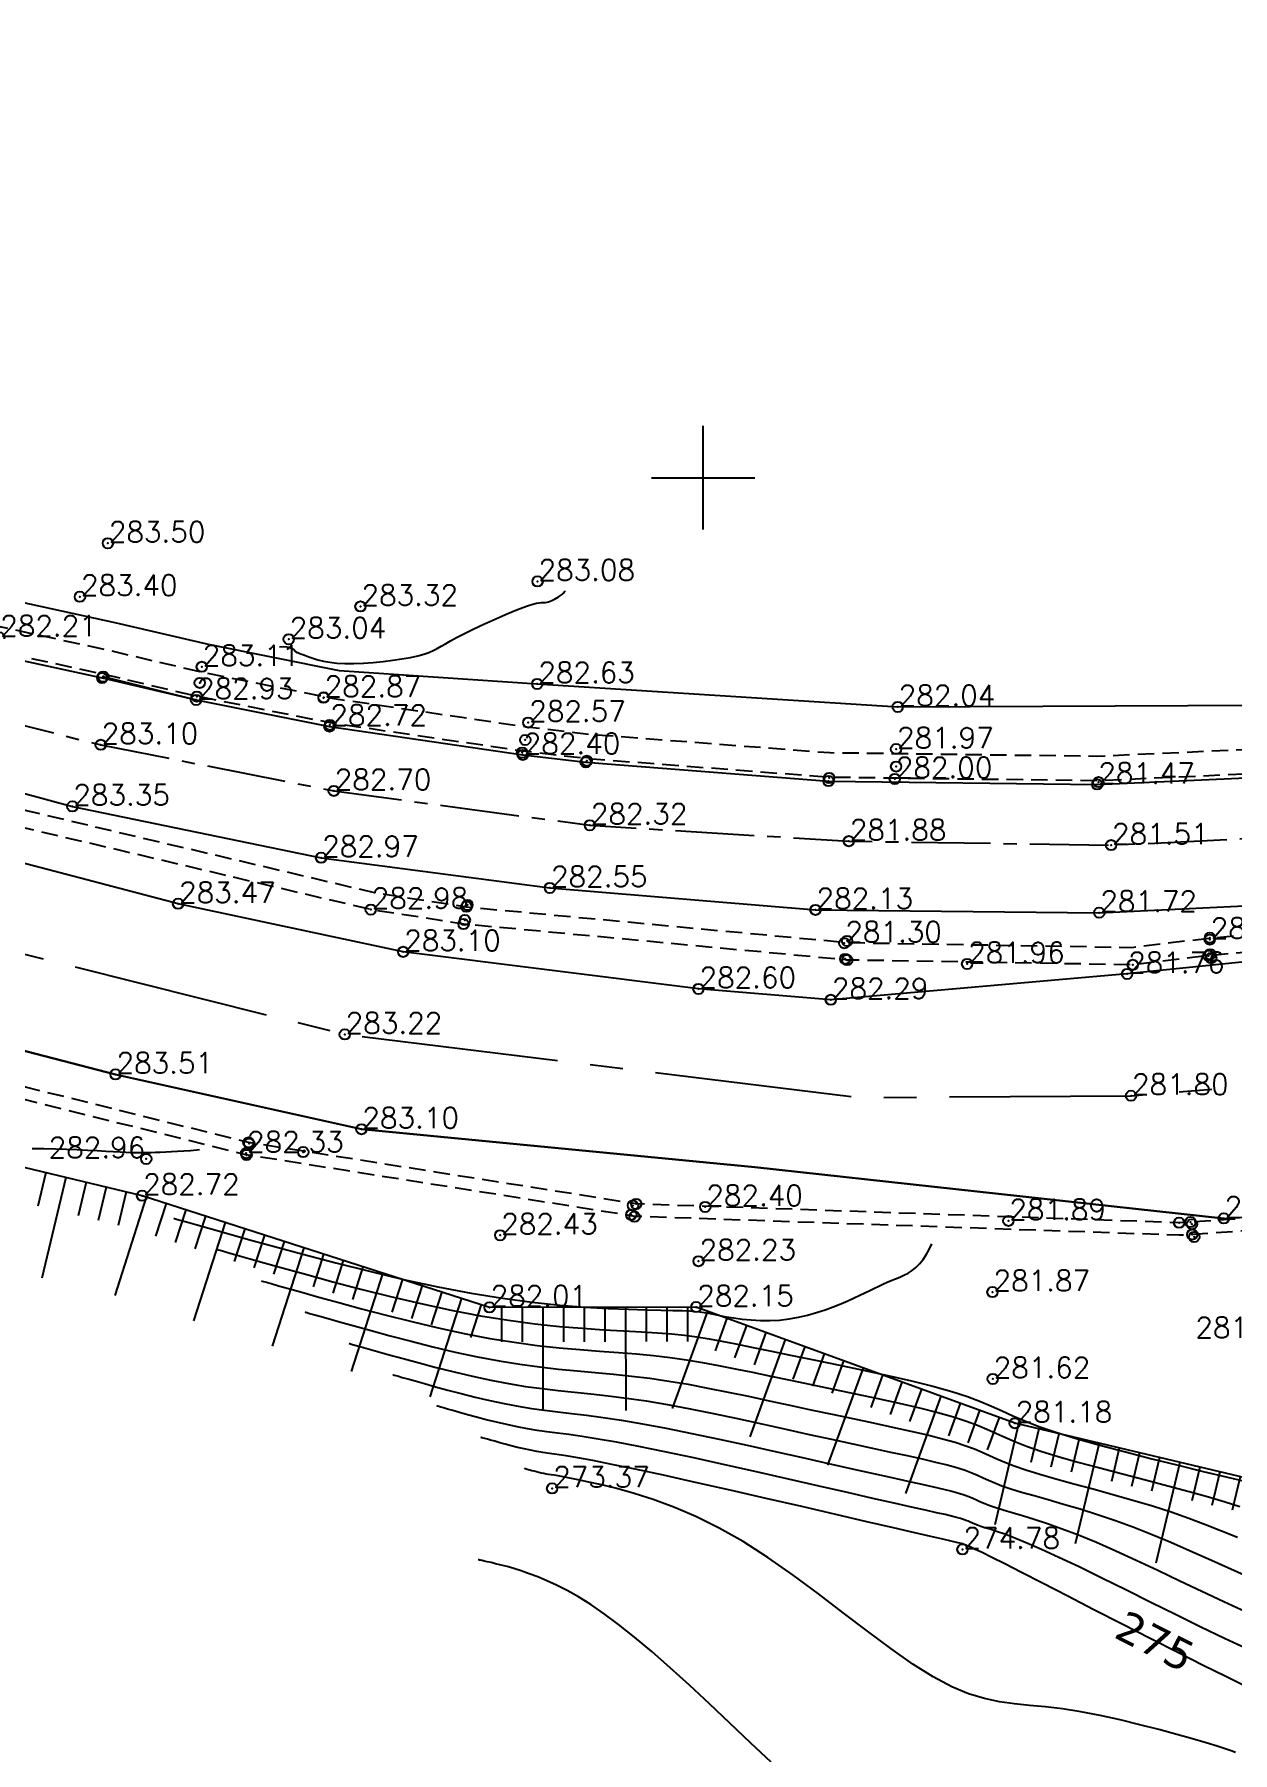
# Model space of a CAD drawing. Header units: millimetres. Extents: x 524954 to 526204, y 9523489 to 9524010.
# Drawn here: x 525067.7 to 525125.6, y 9523738.4 to 9523821.4 of the extents above; entities that cross this region are included whole.
import ezdxf
from ezdxf.enums import TextEntityAlignment as Align

# ---------------------------------------------------------------- set-up
doc = ezdxf.new("R2010")
doc.units = ezdxf.units.MM
doc.header["$PDMODE"] = 32
doc.header["$PDSIZE"] = 0.5
doc.linetypes.add('AXES2', pattern=[28.575, 19.05, -3.175, 3.175, -3.175])
doc.linetypes.add('CACHE2', pattern=[4.7625, 3.175, -1.5875])
for name, color, linetype in [('Axe_Route_Existante', 1, 'AXES2'), ('Bord_Route_Existante', 6, 'Continuous'), ('Caniveau', 5, 'CACHE2'), ('Carroyage(2)', 7, 'Continuous'), ('CN_01_00', 3, 'Continuous'), ('CN_02_00', 4, 'Continuous'), ('CN_05_00', 6, 'Continuous'), ('CN_10_00', 1, 'Continuous'), ('Cotation Courbes de niveau', 7, 'Continuous'), ('Haut_Talus', 30, 'Continuous'), ('Talus', 2, 'Continuous'), ('TopoAlt', 3, 'Continuous'), ('TOPOJIS', 7, 'Continuous')]:
    doc.layers.add(name, color=color, linetype=linetype)
doc.layers.add('Bord_Route_Existante_POLY3D', color=6, linetype='Continuous', plot=False)
doc.layers.add('Trottoir', color=7, linetype='Continuous', true_color=0xff6666)
doc.styles.add('Simplex 1.0', font='Simplex.shx', dxfattribs={"width": 0.99, "height": 1})
doc.styles.add('Verdana 1.0', font='verdana.ttf', dxfattribs={"width": 0.99, "height": 1})

# ---------------------------------------------------------------- blocks, each defined once
blk = doc.blocks.new('TCPOINT M')
at = {"color": 0}
blk.add_point((0, 0), dxfattribs=at)
at = {"layer": 'TopoAlt', "style": 'Simplex 1.0', "width": 0.99}
blk.add_attdef('ALT', (0.15, 0.15), '', height=1, dxfattribs=at)

msp = doc.modelspace()

# ---------------------------------------------------------------- linework, layer by layer
at = {"layer": 'Axe_Route_Existante', "ltscale": 0.5, "flags": 128}
msp.add_lwpolyline([(524973.101, 9523802.49), (525007.26, 9523792.779), (525027.54, 9523787.364), (525056.127, 9523779.755), (525082.674, 9523773.102), (525107.546, 9523770.048), (525120.684, 9523770.139), (525151.777, 9523772.648), (525176.899, 9523773.894), (525199.324, 9523771.095), (525218.337, 9523765.264), (525227.192, 9523761.534), (525233.843, 9523758.094), (525246.468, 9523751.167), (525256.506, 9523745.531), (525267.014, 9523739.694), (525277.691, 9523733.704), (525288.849, 9523727.299), (525294.632, 9523724.022), (525301.927, 9523719.966), (525310.691, 9523715.333), (525328.32, 9523705.784), (525328.32, 9523705.784), (525337.316, 9523700.691), (525351.138, 9523692.703), (525363.696, 9523685.45), (525368.801, 9523682.627), (525375.475, 9523679.109), (525390.225, 9523670.468), (525400.9, 9523665.019), (525419.619, 9523658.456), (525435.368, 9523656.046), (525454.334, 9523656.625), (525476.288, 9523660.734), (525488.784, 9523664.768), (525501.859, 9523668.012), (525521.809, 9523675.315), (525541.116, 9523687.802), (525552.62, 9523697.708), (525562.351, 9523710.18), (525568.681, 9523722.572), (525575.059, 9523738.704), (525576.995, 9523751.051), (525577.798, 9523776.069), (525576.166, 9523799.52), (525574.181, 9523815.429), (525572.049, 9523834.204), (525569.92, 9523851.041), (525567.326, 9523868.19), (525565.579, 9523885.379), (525563.689, 9523903.219), (525561.356, 9523920.701), (525558.839, 9523938.161)], dxfattribs=at)
at = {"layer": 'Axe_Route_Existante', "ltscale": 0.2, "flags": 128}
msp.add_lwpolyline([(524977.305, 9523814.695), (525006.059, 9523804.831), (525028.37, 9523798.479), (525038.912, 9523795.522), (525048.316, 9523792.994), (525057.878, 9523790.358), (525070.878, 9523787.094), (525082.145, 9523784.869), (525094.524, 9523783.207), (525107.043, 9523782.438), (525119.719, 9523782.246), (525132.005, 9523782.846), (525146.311, 9523784.281), (525160.389, 9523785.573)], dxfattribs=at)
at = {"layer": 'Bord_Route_Existante', "flags": 128}
for points in [[(524978.471, 9523817.452), (525006.714, 9523807.672), (525049.682, 9523795.913), (525049.682, 9523795.913), (525059.038, 9523793.284), (525065.745, 9523791.464), (525070.953, 9523790.327), (525075.487, 9523789.263), (525081.936, 9523787.979), (525091.28, 9523786.607), (525094.329, 9523786.248), (525106.067, 9523785.345), (525119.054, 9523785.177), (525127.352, 9523785.549)], [(524976.461, 9523811.679), (525005.191, 9523801.758), (525025.279, 9523796.13), (525037.584, 9523792.694), (525047.344, 9523790.104), (525056.807, 9523787.568), (525069.508, 9523784.121), (525081.536, 9523781.639), (525092.597, 9523780.179), (525105.432, 9523779.119), (525119.151, 9523778.983), (525131.181, 9523779.552)], [(525221.578, 9523770.941), (525214.394, 9523773.56), (525201.773, 9523777.091), (525187.993, 9523779.477), (525178.148, 9523780.174), (525172.157, 9523780.555), (525166.33, 9523780.26), (525154.489, 9523779.368), (525145.368, 9523778.551), (525120.497, 9523776.02), (525106.173, 9523774.773), (525099.776, 9523775.298), (525085.501, 9523777.091), (525074.621, 9523779.414), (525059.705, 9523783.331), (525044.394, 9523787.379), (525028.625, 9523791.594), (525012.747, 9523795.824), (524999.188, 9523799.53), (524974.162, 9523806.373)], [(525125.167, 9523764.211), (525102.493, 9523766.683), (525102.493, 9523766.683), (525083.482, 9523768.521), (525071.595, 9523771.17), (525056.669, 9523775.03), (525042.24, 9523779.013), (525025.367, 9523783.534), (525010.659, 9523787.6), (524993.307, 9523792.15), (524972.341, 9523799.079)], [(525125.167, 9523764.211), (525144.506, 9523765.617), (525155.934, 9523766.66), (525166.063, 9523767.401), (525176.444, 9523767.315)]]:
    msp.add_lwpolyline(points, dxfattribs=at)
at = {"layer": 'Bord_Route_Existante_POLY3D'}
for points in [[(524978.471, 9523817.452, 286.86), (525006.708, 9523807.726, 285.65), (525006.714, 9523807.672, 285.48), (525049.682, 9523795.913, 283.76), (525050.025, 9523795.866, 283.81), (525059.038, 9523793.284, 283.52), (525065.745, 9523791.464, 283.3), (525070.953, 9523790.327, 283.1), (525071.004, 9523790.39, 283.25), (525075.487, 9523789.263, 282.93), (525081.936, 9523787.979, 282.72), (525091.28, 9523786.607, 282.4), (525094.329, 9523786.248, 282.3), (525106.067, 9523785.345, 281.92), (525119.054, 9523785.177, 281.47), (525127.352, 9523785.549, 281.18)], [(524976.461, 9523811.679, 287.12), (525005.191, 9523801.758, 285.67), (525025.279, 9523796.13, 284.91), (525037.584, 9523792.694, 284.4), (525047.344, 9523790.104, 284.05), (525056.807, 9523787.568, 283.75), (525069.508, 9523784.121, 283.35), (525081.536, 9523781.639, 282.97), (525092.597, 9523780.179, 282.55), (525105.432, 9523779.119, 282.13), (525119.151, 9523778.983, 281.72), (525131.181, 9523779.552, 281.32)], [(525145.368, 9523778.551, 280.86), (525120.497, 9523776.02, 281.76), (525106.173, 9523774.773, 282.29), (525099.776, 9523775.298, 282.6), (525085.501, 9523777.091, 283.1), (525074.621, 9523779.414, 283.47), (525059.705, 9523783.331, 284), (525044.394, 9523787.379, 284.49), (525028.625, 9523791.594, 285.05), (525012.747, 9523795.824, 285.57), (524999.188, 9523799.53, 285.91), (524974.162, 9523806.373, 286.24)], [(524972.341, 9523799.079, 0), (524993.307, 9523792.15, 285.9), (525010.659, 9523787.6, 285.49), (525025.367, 9523783.534, 285.08), (525042.24, 9523779.013, 284.49), (525056.669, 9523775.03, 284), (525071.595, 9523771.17, 283.51), (525083.482, 9523768.521, 283.1), (525102.493, 9523766.683, 0), (525125.167, 9523764.211, 281.6), (525144.506, 9523765.617, 280.96)]]:
    msp.add_polyline3d(points, dxfattribs=at)
at = {"layer": 'Caniveau', "ltscale": 0.25, "flags": 128}
for points in [[(524978.921, 9523818.749), (525007.12, 9523808.984), (525050.049, 9523797.236), (525059.403, 9523794.608), (525066.071, 9523792.798), (525071.256, 9523791.666), (525075.778, 9523790.605), (525082.17, 9523789.332), (525091.46, 9523787.968), (525094.462, 9523787.615), (525106.129, 9523786.717), (525119.032, 9523786.55), (525127.277, 9523786.92), (525130.781, 9523787.148), (525144.254, 9523788.692), (525157.053, 9523789.824), (525159.565, 9523789.96), (525186.295, 9523791.678), (525194.148, 9523792.321), (525204.801, 9523793.175), (525211.059, 9523793.613), (525217.049, 9523794.156), (525223.871, 9523794.405), (525235.946, 9523793.365), (525246.588, 9523790.704), (525250.771, 9523788.828), (525257.796, 9523785.005), (525267.26, 9523779.721), (525275.934, 9523774.674), (525286.15, 9523769.083)], [(524978.535, 9523817.634), (525006.771, 9523807.856), (525049.734, 9523796.099), (525059.089, 9523793.471), (525065.79, 9523791.652), (525070.996, 9523790.516), (525075.528, 9523789.452), (525081.969, 9523788.169), (525091.305, 9523786.798), (525094.348, 9523786.441), (525106.076, 9523785.538), (525119.051, 9523785.37), (525127.341, 9523785.742), (525130.887, 9523785.973), (525144.373, 9523787.518), (525157.137, 9523788.647), (525159.635, 9523788.783), (525186.381, 9523790.501), (525194.243, 9523791.145), (525204.889, 9523791.999), (525211.154, 9523792.437), (525217.124, 9523792.978), (525223.842, 9523793.224), (525235.751, 9523792.198), (525246.2, 9523789.585), (525250.247, 9523787.77), (525257.255, 9523783.957), (525267.01, 9523778.976), (525275.314, 9523773.67), (525285.519, 9523767.841)], [(524975.141, 9523808.618), (525000.68, 9523801.804), (525030.01, 9523793.854), (525045.477, 9523789.732), (525059.166, 9523786.012), (525065.902, 9523784.25), (525084.094, 9523779.959), (525088.525, 9523779.269), (525107.014, 9523777.537), (525120.727, 9523777.307), (525124.339, 9523777.743), (525144.189, 9523779.476), (525152.038, 9523780.016), (525158.051, 9523780.697), (525172.163, 9523781.399), (525172.115, 9523781.335), (525186.089, 9523780.714), (525201.95, 9523777.916), (525212.887, 9523775.146), (525221.806, 9523771.933), (525221.948, 9523771.873)], [(525221.578, 9523770.941), (525212.633, 9523774.341), (525201.773, 9523777.091), (525185.999, 9523779.874), (525185.993, 9523779.938), (525172.157, 9523780.555), (525158.119, 9523779.856), (525152.114, 9523779.177), (525144.255, 9523778.635), (525124.426, 9523776.904), (525120.771, 9523776.463), (525106.967, 9523776.694), (525088.421, 9523778.432), (525083.932, 9523779.131), (525065.698, 9523783.432), (525058.949, 9523785.198), (525045.258, 9523788.918), (525029.791, 9523793.04), (525029.791, 9523793.04), (525029.791, 9523793.04), (525029.791, 9523793.04), (525000.461, 9523800.99), (524974.924, 9523807.804)], [(525211.995, 9523742.614), (525215.039, 9523749.294), (525215.396, 9523753.333), (525214.887, 9523755.405), (525213.976, 9523757.187), (525212.811, 9523758.664), (525209.418, 9523760.747), (525205.065, 9523762.245), (525198.408, 9523763.935), (525180.739, 9523766.443), (525180.739, 9523766.443), (525161.591, 9523766.325), (525152.225, 9523765.605), (525142.435, 9523764.691), (525123.599, 9523763.429), (525123.017, 9523763.396), (525096.708, 9523764.308), (525077.9, 9523767.286), (525060.179, 9523771.686), (525053.682, 9523773.529), (525040.523, 9523777.152), (525026.447, 9523780.866), (525022.086, 9523781.988), (525004.992, 9523786.496), (524971.704, 9523797.075)], [(525212.523, 9523742.362), (525215.682, 9523749.328), (525216.089, 9523753.459), (525215.342, 9523755.852), (525214.458, 9523757.799), (525213.085, 9523759.336), (525209.663, 9523761.362), (525205.234, 9523762.825), (525198.525, 9523764.528), (525180.8, 9523767.044), (525180.8, 9523767.044), (525161.56, 9523766.927), (525152.174, 9523766.206), (525142.387, 9523765.292), (525123.561, 9523764.031), (525123.01, 9523764), (525096.766, 9523764.91), (525078.02, 9523767.878), (525060.334, 9523772.269), (525053.844, 9523774.11), (525040.68, 9523777.734), (525026.599, 9523781.449), (525022.238, 9523782.572), (525005.16, 9523787.075), (524971.887, 9523797.649)]]:
    msp.add_lwpolyline(points, dxfattribs=at)
at = {"layer": 'Carroyage(2)'}
for p, q in [((525100, 9523797.5), (525100, 9523802.5)), ((525097.5, 9523800), (525102.5, 9523800))]:
    msp.add_line(p, q, dxfattribs=at)
at = {"layer": 'CN_01_00', "flags": 128}
for points, elevation in [([(525079.526, 9523791.836), (525079.705, 9523791.842), (525079.874, 9523791.829), (525080.005, 9523791.801), (525080.104, 9523791.763), (525080.176, 9523791.721), (525080.229, 9523791.679), (525080.266, 9523791.642), (525080.293, 9523791.614), (525080.317, 9523791.594), (525080.341, 9523791.578), (525080.371, 9523791.563), (525080.412, 9523791.547), (525080.468, 9523791.525), (525080.545, 9523791.496), (525080.647, 9523791.456), (525080.778, 9523791.403), (525080.942, 9523791.341), (525081.14, 9523791.274), (525081.372, 9523791.207), (525081.642, 9523791.143), (525081.949, 9523791.089), (525082.297, 9523791.047), (525082.687, 9523791.023), (525083.117, 9523791.02), (525083.577, 9523791.037), (525084.053, 9523791.07), (525084.532, 9523791.118), (525085, 9523791.177), (525085.443, 9523791.244), (525085.848, 9523791.319), (525086.202, 9523791.396), (525086.496, 9523791.476), (525086.74, 9523791.559), (525086.952, 9523791.648), (525087.147, 9523791.746), (525087.341, 9523791.855), (525087.551, 9523791.979), (525087.792, 9523792.119), (525088.081, 9523792.279), (525088.429, 9523792.459), (525088.824, 9523792.653), (525089.25, 9523792.856), (525089.692, 9523793.058), (525090.131, 9523793.254), (525090.553, 9523793.435), (525090.941, 9523793.595), (525091.278, 9523793.726), (525091.552, 9523793.824), (525091.769, 9523793.891), (525091.938, 9523793.933), (525092.067, 9523793.956), (525092.167, 9523793.967), (525092.246, 9523793.97), (525092.315, 9523793.971), (525092.381, 9523793.976), (525092.453, 9523793.989), (525092.53, 9523794.011), (525092.611, 9523794.04), (525092.694, 9523794.074), (525092.776, 9523794.112), (525092.855, 9523794.152), (525092.93, 9523794.194), (525092.998, 9523794.236), (525093.058, 9523794.275), (525093.111, 9523794.313), (525093.156, 9523794.349), (525093.195, 9523794.381), (525093.227, 9523794.411), (525093.253, 9523794.438), (525093.275, 9523794.461), (525093.293, 9523794.48), (525093.306, 9523794.495), (525093.316, 9523794.506), (525093.323, 9523794.514), (525093.328, 9523794.519), (525093.331, 9523794.522), (525093.333, 9523794.524), (525093.333, 9523794.525), (525093.333, 9523794.525)], 283), ([(525067.57, 9523767.595), (525068.134, 9523767.586), (525068.69, 9523767.572), (525069.23, 9523767.554), (525069.749, 9523767.533), (525070.241, 9523767.511), (525070.7, 9523767.488), (525071.119, 9523767.465), (525071.494, 9523767.445), (525071.818, 9523767.427), (525072.088, 9523767.412), (525072.311, 9523767.401), (525072.5, 9523767.394), (525072.665, 9523767.39), (525072.818, 9523767.388), (525072.969, 9523767.389), (525073.13, 9523767.392), (525073.311, 9523767.397), (525073.522, 9523767.404), (525073.76, 9523767.413), (525074.021, 9523767.424), (525074.302, 9523767.438), (525074.597, 9523767.454), (525074.903, 9523767.474), (525075.216, 9523767.498), (525075.531, 9523767.525), (525075.654, 9523767.537)], 283), ([(525076.527, 9523762.705), (525076.532, 9523762.704), (525076.563, 9523762.695), (525076.646, 9523762.672), (525076.809, 9523762.626), (525077.077, 9523762.55), (525077.477, 9523762.437), (525078.035, 9523762.279), (525078.778, 9523762.069), (525079.722, 9523761.803), (525080.841, 9523761.492), (525082.099, 9523761.151), (525083.461, 9523760.795), (525084.892, 9523760.437), (525086.355, 9523760.093), (525087.814, 9523759.778), (525089.235, 9523759.506), (525090.586, 9523759.288), (525091.861, 9523759.12), (525093.057, 9523758.993), (525094.173, 9523758.898), (525095.205, 9523758.828), (525096.153, 9523758.775), (525097.015, 9523758.729), (525097.787, 9523758.682), (525098.475, 9523758.628), (525099.101, 9523758.563), (525099.695, 9523758.484), (525100.287, 9523758.39), (525100.906, 9523758.278), (525101.582, 9523758.145), (525102.343, 9523757.991), (525103.22, 9523757.812), (525104.231, 9523757.608), (525105.346, 9523757.381), (525106.527, 9523757.138), (525107.734, 9523756.884), (525108.926, 9523756.622), (525110.065, 9523756.358), (525111.11, 9523756.097), (525112.022, 9523755.844), (525112.776, 9523755.602), (525113.402, 9523755.369), (525113.946, 9523755.139), (525114.455, 9523754.908), (525114.973, 9523754.671), (525115.546, 9523754.423), (525116.221, 9523754.16), (525117.042, 9523753.877), (525118.04, 9523753.572), (525119.181, 9523753.251), (525120.414, 9523752.923), (525121.691, 9523752.597), (525122.962, 9523752.282), (525124.177, 9523751.987), (525125.286, 9523751.72), (525126.24, 9523751.491)], 281), ([(525080.767, 9523759.68), (525080.77, 9523759.679), (525080.793, 9523759.673), (525080.855, 9523759.655), (525080.975, 9523759.622), (525081.173, 9523759.566), (525081.468, 9523759.482), (525081.88, 9523759.366), (525082.428, 9523759.211), (525083.124, 9523759.015), (525083.95, 9523758.785), (525084.878, 9523758.534), (525085.884, 9523758.27), (525086.939, 9523758.007), (525088.018, 9523757.753), (525089.095, 9523757.521), (525090.144, 9523757.32), (525091.143, 9523757.159), (525092.097, 9523757.031), (525093.016, 9523756.929), (525093.909, 9523756.843), (525094.787, 9523756.764), (525095.66, 9523756.684), (525096.537, 9523756.594), (525097.429, 9523756.485), (525098.343, 9523756.35), (525099.279, 9523756.192), (525100.234, 9523756.013), (525101.206, 9523755.819), (525102.193, 9523755.612), (525103.191, 9523755.398), (525104.199, 9523755.179), (525105.213, 9523754.96), (525106.23, 9523754.744), (525107.235, 9523754.533), (525108.215, 9523754.327), (525109.153, 9523754.126), (525110.034, 9523753.931), (525110.844, 9523753.744), (525111.567, 9523753.563), (525112.188, 9523753.391), (525112.699, 9523753.227), (525113.124, 9523753.069), (525113.493, 9523752.913), (525113.838, 9523752.756), (525114.19, 9523752.595), (525114.579, 9523752.427), (525115.036, 9523752.249), (525115.594, 9523752.057), (525116.272, 9523751.849), (525117.057, 9523751.626), (525117.923, 9523751.388), (525118.847, 9523751.137), (525119.803, 9523750.874), (525120.768, 9523750.601), (525121.717, 9523750.318), (525122.625, 9523750.027), (525123.476, 9523749.729), (525124.28, 9523749.425), (525125.057, 9523749.115), (525125.826, 9523748.8)], 279), ([(525085.007, 9523756.655), (525085.009, 9523756.655), (525085.024, 9523756.651), (525085.063, 9523756.639), (525085.141, 9523756.617), (525085.268, 9523756.581), (525085.459, 9523756.528), (525085.724, 9523756.453), (525086.078, 9523756.353), (525086.527, 9523756.226), (525087.059, 9523756.078), (525087.658, 9523755.916), (525088.306, 9523755.746), (525088.986, 9523755.576), (525089.682, 9523755.413), (525090.377, 9523755.263), (525091.053, 9523755.133), (525091.699, 9523755.029), (525092.332, 9523754.942), (525092.974, 9523754.865), (525093.645, 9523754.787), (525094.369, 9523754.7), (525095.166, 9523754.594), (525096.059, 9523754.46), (525097.07, 9523754.288), (525098.21, 9523754.073), (525099.456, 9523753.821), (525100.773, 9523753.543), (525102.125, 9523753.248), (525103.479, 9523752.947), (525104.8, 9523752.65), (525106.054, 9523752.367), (525107.206, 9523752.108), (525108.229, 9523751.881), (525109.124, 9523751.684), (525109.902, 9523751.515), (525110.572, 9523751.368), (525111.143, 9523751.241), (525111.623, 9523751.129), (525112.024, 9523751.03), (525112.353, 9523750.939), (525112.622, 9523750.852), (525112.846, 9523750.769), (525113.04, 9523750.687), (525113.222, 9523750.605), (525113.406, 9523750.52), (525113.611, 9523750.432), (525113.852, 9523750.338), (525114.145, 9523750.237), (525114.504, 9523750.126), (525114.933, 9523750), (525115.432, 9523749.853), (525116.002, 9523749.677), (525116.644, 9523749.467), (525117.359, 9523749.215), (525118.147, 9523748.916), (525119.01, 9523748.563), (525119.944, 9523748.153), (525120.938, 9523747.697), (525121.975, 9523747.209), (525123.037, 9523746.703), (525124.11, 9523746.194), (525125.176, 9523745.695), (525126.22, 9523745.222)], 277), ([(525103.297, 9523737.927), (525102.295, 9523738.876), (525101.293, 9523739.824), (525100.303, 9523740.754), (525099.335, 9523741.65), (525098.402, 9523742.498), (525097.514, 9523743.279), (525096.682, 9523743.98), (525095.917, 9523744.587), (525095.214, 9523745.107), (525094.568, 9523745.547), (525093.974, 9523745.917), (525093.427, 9523746.226), (525092.92, 9523746.484), (525092.45, 9523746.7), (525092.01, 9523746.882), (525091.596, 9523747.038), (525091.209, 9523747.173), (525090.851, 9523747.286), (525090.524, 9523747.382), (525090.23, 9523747.461), (525089.971, 9523747.525), (525089.749, 9523747.576), (525089.566, 9523747.617), (525089.422, 9523747.648), (525089.314, 9523747.672), (525089.236, 9523747.689), (525089.185, 9523747.7), (525089.153, 9523747.707), (525089.137, 9523747.711), (525089.131, 9523747.712), (525089.13, 9523747.712)], 273)]:
    msp.add_lwpolyline(points, dxfattribs=dict(at, elevation=elevation))
at = {"layer": 'CN_02_00', "flags": 128}
for points, elevation in [([(525074.408, 9523764.218), (525074.413, 9523764.216), (525074.447, 9523764.206), (525074.542, 9523764.18), (525074.726, 9523764.128), (525075.029, 9523764.042), (525075.482, 9523763.914), (525076.113, 9523763.736), (525076.953, 9523763.498), (525078.021, 9523763.197), (525079.286, 9523762.846), (525080.709, 9523762.46), (525082.25, 9523762.057), (525083.868, 9523761.652), (525085.523, 9523761.264), (525087.174, 9523760.907), (525088.781, 9523760.599), (525090.308, 9523760.353), (525091.743, 9523760.164), (525093.078, 9523760.024), (525094.305, 9523759.926), (525095.415, 9523759.86), (525096.4, 9523759.82), (525097.254, 9523759.796), (525097.967, 9523759.781), (525098.537, 9523759.767), (525098.985, 9523759.753), (525099.335, 9523759.737), (525099.612, 9523759.717), (525099.841, 9523759.693), (525100.049, 9523759.662), (525100.259, 9523759.624), (525100.498, 9523759.577), (525100.784, 9523759.52), (525101.117, 9523759.459), (525101.489, 9523759.399), (525101.893, 9523759.344), (525102.323, 9523759.301), (525102.771, 9523759.275), (525103.23, 9523759.271), (525103.693, 9523759.295), (525104.155, 9523759.349), (525104.609, 9523759.432), (525105.053, 9523759.538), (525105.484, 9523759.662), (525105.896, 9523759.798), (525106.287, 9523759.942), (525106.653, 9523760.088), (525106.989, 9523760.231), (525107.295, 9523760.368), (525107.572, 9523760.497), (525107.825, 9523760.619), (525108.059, 9523760.733), (525108.278, 9523760.84), (525108.487, 9523760.941), (525108.69, 9523761.035), (525108.892, 9523761.122), (525109.096, 9523761.204), (525109.301, 9523761.284), (525109.506, 9523761.368), (525109.709, 9523761.46), (525109.908, 9523761.566), (525110.102, 9523761.69), (525110.287, 9523761.836), (525110.464, 9523762.011), (525110.63, 9523762.217), (525110.785, 9523762.453), (525110.931, 9523762.714), (525111.063, 9523762.983)], 282), ([(525082.887, 9523758.168), (525082.89, 9523758.167), (525082.908, 9523758.162), (525082.959, 9523758.147), (525083.058, 9523758.119), (525083.22, 9523758.073), (525083.463, 9523758.005), (525083.802, 9523757.909), (525084.253, 9523757.782), (525084.825, 9523757.62), (525085.504, 9523757.432), (525086.268, 9523757.225), (525087.095, 9523757.008), (525087.963, 9523756.791), (525088.85, 9523756.583), (525089.736, 9523756.392), (525090.598, 9523756.227), (525091.421, 9523756.094), (525092.215, 9523755.987), (525092.995, 9523755.897), (525093.777, 9523755.815), (525094.578, 9523755.732), (525095.413, 9523755.639), (525096.298, 9523755.527), (525097.249, 9523755.387), (525098.277, 9523755.212), (525099.367, 9523755.006), (525100.503, 9523754.778), (525101.666, 9523754.533), (525102.836, 9523754.28), (525103.996, 9523754.024), (525105.126, 9523753.773), (525106.209, 9523753.534), (525107.229, 9523753.313), (525108.18, 9523753.109), (525109.058, 9523752.921), (525109.862, 9523752.747), (525110.588, 9523752.586), (525111.234, 9523752.436), (525111.796, 9523752.297), (525112.271, 9523752.165), (525112.661, 9523752.04), (525112.985, 9523751.919), (525113.267, 9523751.8), (525113.53, 9523751.68), (525113.798, 9523751.558), (525114.095, 9523751.429), (525114.444, 9523751.293), (525114.869, 9523751.147), (525115.388, 9523750.988), (525115.995, 9523750.813), (525116.678, 9523750.62), (525117.424, 9523750.407), (525118.223, 9523750.17), (525119.063, 9523749.908), (525119.932, 9523749.617), (525120.817, 9523749.295), (525121.71, 9523748.941), (525122.609, 9523748.561), (525123.516, 9523748.162), (525124.432, 9523747.752), (525125.357, 9523747.338), (525126.294, 9523746.927)], 278), ([(525126.244, 9523743.429), (525125.197, 9523743.916), (525124.059, 9523744.463), (525122.863, 9523745.05), (525121.643, 9523745.654), (525120.433, 9523746.255), (525119.267, 9523746.833), (525118.179, 9523747.365), (525117.202, 9523747.831), (525116.362, 9523748.215), (525115.654, 9523748.522), (525115.065, 9523748.763), (525114.58, 9523748.947), (525114.186, 9523749.085), (525113.871, 9523749.188), (525113.62, 9523749.265), (525113.421, 9523749.327), (525113.26, 9523749.382), (525113.127, 9523749.434), (525113.015, 9523749.482), (525112.913, 9523749.529), (525112.814, 9523749.574), (525112.707, 9523749.619), (525112.584, 9523749.665), (525112.436, 9523749.712), (525112.252, 9523749.763), (525112.013, 9523749.822), (525111.697, 9523749.896), (525111.282, 9523749.989), (525110.746, 9523750.109), (525110.069, 9523750.26), (525109.228, 9523750.449), (525108.202, 9523750.682), (525106.982, 9523750.961), (525105.605, 9523751.276), (525104.122, 9523751.614), (525102.585, 9523751.963), (525101.042, 9523752.307), (525099.545, 9523752.636), (525098.144, 9523752.934), (525096.89, 9523753.189), (525095.82, 9523753.392), (525094.919, 9523753.549), (525094.159, 9523753.668), (525093.513, 9523753.76), (525092.953, 9523753.833), (525092.45, 9523753.898), (525091.978, 9523753.964), (525091.507, 9523754.04), (525091.017, 9523754.134), (525090.514, 9523754.243), (525090.01, 9523754.361), (525089.517, 9523754.484), (525089.047, 9523754.607), (525088.613, 9523754.725), (525088.228, 9523754.832), (525087.903, 9523754.924), (525087.646, 9523754.996), (525087.454, 9523755.05), (525087.316, 9523755.089), (525087.224, 9523755.115), (525087.168, 9523755.131), (525087.139, 9523755.139), (525087.128, 9523755.142), (525087.127, 9523755.143)], 276), ([(525125.743, 9523738.409), (525125.533, 9523738.484), (525125.239, 9523738.581), (525124.841, 9523738.707), (525124.32, 9523738.864), (525123.664, 9523739.056), (525122.892, 9523739.275), (525122.033, 9523739.508), (525121.112, 9523739.745), (525120.159, 9523739.975), (525119.199, 9523740.186), (525118.261, 9523740.368), (525117.372, 9523740.51), (525116.551, 9523740.606), (525115.785, 9523740.677), (525115.052, 9523740.75), (525114.33, 9523740.849), (525113.598, 9523741.003), (525112.834, 9523741.237), (525112.017, 9523741.578), (525111.124, 9523742.052), (525110.141, 9523742.675), (525109.078, 9523743.423), (525107.952, 9523744.261), (525106.777, 9523745.154), (525105.572, 9523746.069), (525104.353, 9523746.969), (525103.135, 9523747.821), (525101.936, 9523748.589), (525100.77, 9523749.247), (525099.65, 9523749.798), (525098.586, 9523750.253), (525097.589, 9523750.623), (525096.668, 9523750.919), (525095.836, 9523751.151), (525095.101, 9523751.332), (525094.475, 9523751.471), (525093.965, 9523751.578), (525093.558, 9523751.66), (525093.239, 9523751.721), (525092.993, 9523751.764), (525092.803, 9523751.795), (525092.654, 9523751.817), (525092.53, 9523751.835), (525092.416, 9523751.854), (525092.298, 9523751.876), (525092.178, 9523751.902), (525092.057, 9523751.931), (525091.939, 9523751.96), (525091.827, 9523751.99), (525091.723, 9523752.018), (525091.63, 9523752.043), (525091.552, 9523752.065), (525091.491, 9523752.083), (525091.445, 9523752.096), (525091.412, 9523752.105), (525091.39, 9523752.111), (525091.376, 9523752.115), (525091.369, 9523752.117), (525091.367, 9523752.118), (525091.366, 9523752.118)], 274)]:
    msp.add_lwpolyline(points, dxfattribs=dict(at, elevation=elevation))
at = {"layer": 'CN_05_00', "elevation": 275, "flags": 128}
msp.add_lwpolyline([(525126.173, 9523741.628), (525125.262, 9523742.069), (525124.174, 9523742.61), (525122.941, 9523743.231), (525121.615, 9523743.906), (525120.249, 9523744.605), (525118.892, 9523745.302), (525117.596, 9523745.969), (525116.413, 9523746.577), (525115.394, 9523747.099), (525114.577, 9523747.514), (525113.95, 9523747.829), (525113.485, 9523748.059), (525113.157, 9523748.217), (525112.941, 9523748.318), (525112.809, 9523748.375), (525112.736, 9523748.403), (525112.697, 9523748.416), (525112.667, 9523748.426), (525112.644, 9523748.436), (525112.623, 9523748.445), (525112.605, 9523748.453), (525112.587, 9523748.461), (525112.568, 9523748.469), (525112.546, 9523748.477), (525112.519, 9523748.486), (525112.481, 9523748.496), (525112.403, 9523748.515), (525112.251, 9523748.55), (525111.991, 9523748.61), (525111.59, 9523748.703), (525111.013, 9523748.836), (525110.227, 9523749.017), (525109.199, 9523749.256), (525107.909, 9523749.555), (525106.409, 9523749.902), (525104.766, 9523750.282), (525103.044, 9523750.677), (525101.311, 9523751.072), (525099.634, 9523751.45), (525098.078, 9523751.795), (525096.711, 9523752.091), (525095.581, 9523752.325), (525094.672, 9523752.504), (525093.95, 9523752.636), (525093.381, 9523752.732), (525092.932, 9523752.801), (525092.568, 9523752.854), (525092.256, 9523752.899), (525091.961, 9523752.947), (525091.658, 9523753.005), (525091.346, 9523753.072), (525091.033, 9523753.146), (525090.728, 9523753.222), (525090.437, 9523753.298), (525090.168, 9523753.371), (525089.929, 9523753.438), (525089.727, 9523753.494), (525089.569, 9523753.539), (525089.449, 9523753.573), (525089.364, 9523753.597), (525089.307, 9523753.613), (525089.272, 9523753.623), (525089.254, 9523753.628), (525089.248, 9523753.63), (525089.247, 9523753.63)], dxfattribs=at)
at = {"layer": 'CN_10_00', "elevation": 280, "flags": 128}
msp.add_lwpolyline([(525078.647, 9523761.193), (525078.651, 9523761.192), (525078.678, 9523761.184), (525078.75, 9523761.163), (525078.892, 9523761.124), (525079.125, 9523761.058), (525079.472, 9523760.959), (525079.957, 9523760.822), (525080.603, 9523760.64), (525081.423, 9523760.409), (525082.395, 9523760.139), (525083.489, 9523759.842), (525084.672, 9523759.533), (525085.915, 9523759.222), (525087.187, 9523758.923), (525088.455, 9523758.649), (525089.689, 9523758.413), (525090.865, 9523758.223), (525091.979, 9523758.075), (525093.036, 9523757.961), (525094.041, 9523757.871), (525094.996, 9523757.796), (525095.907, 9523757.729), (525096.776, 9523757.661), (525097.608, 9523757.584), (525098.409, 9523757.489), (525099.19, 9523757.377), (525099.964, 9523757.249), (525100.747, 9523757.104), (525101.549, 9523756.945), (525102.386, 9523756.772), (525103.271, 9523756.585), (525104.217, 9523756.386), (525105.23, 9523756.176), (525106.291, 9523755.957), (525107.371, 9523755.732), (525108.443, 9523755.505), (525109.48, 9523755.276), (525110.455, 9523755.051), (525111.339, 9523754.83), (525112.105, 9523754.618), (525112.737, 9523754.415), (525113.263, 9523754.219), (525113.72, 9523754.026), (525114.146, 9523753.832), (525114.581, 9523753.633), (525115.063, 9523753.425), (525115.629, 9523753.204), (525116.318, 9523752.967), (525117.156, 9523752.71), (525118.119, 9523752.438), (525119.169, 9523752.155), (525120.269, 9523751.867), (525121.382, 9523751.578), (525122.472, 9523751.294), (525123.501, 9523751.019), (525124.433, 9523750.759), (525125.24, 9523750.518), (525125.942, 9523750.291)], dxfattribs=at)
at = {"layer": 'Haut_Talus', "flags": 128}
msp.add_lwpolyline([(525196.209, 9523734.666), (525185.666, 9523736.075), (525174.732, 9523738.405), (525167.266, 9523739.353), (525162.456, 9523738.862), (525160.617, 9523739.586), (525160.617, 9523739.586), (525148.449, 9523742.953), (525140.268, 9523745.585), (525128.783, 9523751.058), (525115.061, 9523754.312), (525099.667, 9523759.924), (525089.678, 9523759.911), (525072.881, 9523765.307), (525051.318, 9523770.478), (525037.439, 9523773.912), (525026.483, 9523776.419), (525009.07, 9523781.626), (524998.873, 9523783.305), (524985.831, 9523787.803), (524969.54, 9523790.743)], dxfattribs=at)
at = {"layer": 'Talus'}
for p, q in [((525068.227, 9523766.423), (525067.838, 9523764.802)), ((525069.199, 9523766.19), (525068.033, 9523761.328)), ((525070.171, 9523765.956), (525069.783, 9523764.336)), ((525071.144, 9523765.723), (525070.755, 9523764.103)), ((525072.116, 9523765.49), (525071.728, 9523763.869)), ((525073.084, 9523765.241), (525071.555, 9523760.481)), ((525074.036, 9523764.935), (525073.527, 9523763.349)), ((525074.989, 9523764.63), (525074.479, 9523763.043)), ((525076.893, 9523764.018), (525075.364, 9523759.258)), ((525075.941, 9523764.324), (525075.431, 9523762.737)), ((525077.845, 9523763.712), (525077.335, 9523762.125)), ((525078.797, 9523763.406), (525078.287, 9523761.82)), ((525079.749, 9523763.101), (525079.239, 9523761.514)), ((525080.701, 9523762.795), (525079.172, 9523758.034)), ((525081.653, 9523762.489), (525081.144, 9523760.902)), ((525082.605, 9523762.183), (525082.096, 9523760.596)), ((525084.509, 9523761.572), (525082.98, 9523756.811)), ((525083.557, 9523761.877), (525083.048, 9523760.291)), ((525085.462, 9523761.266), (525084.952, 9523759.679)), ((525086.414, 9523760.96), (525085.904, 9523759.373)), ((525087.366, 9523760.654), (525086.856, 9523759.067)), ((525088.318, 9523760.348), (525086.789, 9523755.588)), ((525089.27, 9523760.043), (525088.76, 9523758.456)), ((525090.249, 9523759.912), (525090.252, 9523758.245)), ((525091.249, 9523759.913), (525091.252, 9523758.247)), ((525092.249, 9523759.915), (525092.256, 9523754.915)), ((525093.249, 9523759.916), (525093.252, 9523758.249)), ((525094.249, 9523759.917), (525094.252, 9523758.251)), ((525095.249, 9523759.918), (525095.252, 9523758.252)), ((525096.249, 9523759.92), (525096.256, 9523754.92)), ((525097.249, 9523759.921), (525097.252, 9523758.254)), ((525098.249, 9523759.922), (525098.252, 9523758.256)), ((525100.214, 9523759.725), (525098.502, 9523755.027)), ((525099.249, 9523759.924), (525099.252, 9523758.257)), ((525101.154, 9523759.382), (525100.583, 9523757.816)), ((525102.093, 9523759.04), (525101.522, 9523757.474)), ((525103.972, 9523758.354), (525102.26, 9523753.657)), ((525103.033, 9523758.697), (525102.462, 9523757.131)), ((525104.912, 9523758.012), (525104.341, 9523756.446)), ((525105.851, 9523757.669), (525105.28, 9523756.104)), ((525106.791, 9523757.327), (525106.22, 9523755.761)), ((525107.73, 9523756.984), (525106.018, 9523752.287)), ((525108.67, 9523756.642), (525108.099, 9523755.076)), ((525109.609, 9523756.299), (525109.038, 9523754.734)), ((525111.488, 9523755.614), (525109.776, 9523750.917)), ((525110.549, 9523755.957), (525109.978, 9523754.391)), ((525112.428, 9523755.272), (525111.857, 9523753.706)), ((525113.367, 9523754.929), (525112.796, 9523753.363)), ((525114.307, 9523754.587), (525113.736, 9523753.021)), ((525115.253, 9523754.266), (525114.099, 9523749.401)), ((525116.226, 9523754.036), (525115.841, 9523752.414)), ((525117.199, 9523753.805), (525116.814, 9523752.183)), ((525118.172, 9523753.574), (525117.787, 9523751.952)), ((525119.145, 9523753.343), (525117.991, 9523748.478)), ((525120.118, 9523753.113), (525119.733, 9523751.491)), ((525121.091, 9523752.882), (525120.706, 9523751.26)), ((525122.064, 9523752.651), (525121.679, 9523751.029)), ((525123.037, 9523752.42), (525121.883, 9523747.555)), ((525124.01, 9523752.19), (525123.625, 9523750.568)), ((525124.983, 9523751.959), (525124.599, 9523750.337)), ((525125.956, 9523751.728), (525125.572, 9523750.107))]:
    msp.add_line(p, q, dxfattribs=at)
at = {"layer": 'Trottoir', "ltscale": 0.25, "flags": 128}
msp.add_lwpolyline([(524979.372, 9523820.053), (525007.528, 9523810.303), (525050.418, 9523798.565), (525059.771, 9523795.938), (525066.399, 9523794.139), (525071.561, 9523793.012), (525076.07, 9523791.954), (525082.405, 9523790.692), (525091.982, 9523790.036), (525091.982, 9523790.036), (525109.407, 9523788.924), (525126.934, 9523789.003)], dxfattribs=at)

# ---------------------------------------------------------------- block references
at = {"layer": 'TOPOJIS'}
ref = msp.add_blockref('TCPOINT M', (525071.224, 9523796.832, 283.5), dxfattribs=at)
ref.add_attrib('ALT', '283.50', (525071.274, 9523796.882, 283.5), dxfattribs={"layer": 'TopoAlt', "height": 1, "style": 'Simplex 1.0', "width": 0.99})
ref = msp.add_blockref('TCPOINT M', (525069.875, 9523794.252, 283.4), dxfattribs=at)
ref.add_attrib('ALT', '283.40', (525069.925, 9523794.302, 283.4), dxfattribs={"layer": 'TopoAlt', "height": 1, "style": 'Simplex 1.0', "width": 0.99})
ref = msp.add_blockref('TCPOINT M', (525091.994, 9523794.992, 283.08), dxfattribs=at)
ref.add_attrib('ALT', '283.08', (525092.044, 9523795.042, 283.08), dxfattribs={"layer": 'TopoAlt', "height": 1, "style": 'Simplex 1.0', "width": 0.99})
ref = msp.add_blockref('TCPOINT M', (525083.437, 9523793.78, 283.32), dxfattribs=at)
ref.add_attrib('ALT', '283.32', (525083.487, 9523793.83, 283.32), dxfattribs={"layer": 'TopoAlt', "height": 1, "style": 'Simplex 1.0', "width": 0.99})
ref = msp.add_blockref('TCPOINT M', (525065.972, 9523792.288, 282.21), dxfattribs=at)
ref.add_attrib('ALT', '282.21', (525066.022, 9523792.338, 282.21), dxfattribs={"layer": 'TopoAlt', "height": 1, "style": 'Simplex 1.0', "width": 0.99})
ref = msp.add_blockref('TCPOINT M', (525079.966, 9523792.196, 283.04), dxfattribs=at)
ref.add_attrib('ALT', '283.04', (525080.016, 9523792.246, 283.04), dxfattribs={"layer": 'TopoAlt', "height": 1, "style": 'Simplex 1.0', "width": 0.99})
ref = msp.add_blockref('TCPOINT M', (525075.765, 9523790.864, 283.11), dxfattribs=at)
ref.add_attrib('ALT', '283.11', (525075.815, 9523790.914, 283.11), dxfattribs={"layer": 'TopoAlt', "height": 1, "style": 'Simplex 1.0', "width": 0.99})
for p in [(525070.953, 9523790.327, 283.1), (525071.004, 9523790.39, 283.25), (525075.665, 9523790.088, 281.89), (525075.519, 9523789.428, 283.06), (525081.658, 9523789.384, 282.85), (525081.96, 9523788.058, 282.87), (525091.25, 9523786.717, 282.53), (525091.405, 9523787.327, 281.31), (525094.329, 9523786.248, 282.3), (525094.378, 9523786.32, 282.46), (525109.329, 9523786.046, 280.79), (525106.067, 9523785.345, 281.92), (525106.087, 9523785.494, 282.05), (525119.109, 9523785.291, 281.65), (525088.554, 9523779.272, 281.88), (525088.604, 9523779.357, 282.58), (525088.421, 9523778.432, 282.8), (525088.483, 9523778.628, 281.88), (525106.96, 9523777.617, 281.95), (525124.495, 9523777.772, 281.35), (525106.868, 9523776.751, 281.26), (525124.426, 9523776.904, 281.58), (525124.511, 9523776.974, 280.61), (525124.562, 9523776.79, 281.54), (525106.967, 9523776.694, 282.14), (525120.771, 9523776.463, 281.73), (525078.02, 9523767.878, 283.04), (525078.062, 9523767.827, 282.33), (525077.928, 9523767.273, 282.81), (525080.671, 9523767.417, 282.95), (525096.527, 9523764.382, 281.76), (525096.609, 9523764.833, 281.71), (525096.766, 9523764.91, 282.44), (525096.686, 9523764.289, 282.24), (525123.01, 9523764, 281.63), (525123.561, 9523764.031, 281.6), (525123.632, 9523763.93, 280.9), (525123.641, 9523763.432, 280.9), (525123.743, 9523763.314, 281.55)]:
    msp.add_blockref('TCPOINT M', p, dxfattribs=at)
ref = msp.add_blockref('TCPOINT M', (525075.487, 9523789.263, 282.93), dxfattribs=at)
ref.add_attrib('ALT', '282.93', (525075.537, 9523789.313, 282.93), dxfattribs={"layer": 'TopoAlt', "height": 1, "style": 'Simplex 1.0', "width": 0.99})
ref = msp.add_blockref('TCPOINT M', (525081.654, 9523789.37, 282.87), dxfattribs=at)
ref.add_attrib('ALT', '282.87', (525081.704, 9523789.42, 282.87), dxfattribs={"layer": 'TopoAlt', "height": 1, "style": 'Simplex 1.0', "width": 0.99})
ref = msp.add_blockref('TCPOINT M', (525091.982, 9523790.036, 282.63), dxfattribs=at)
ref.add_attrib('ALT', '282.63', (525092.032, 9523790.086, 282.63), dxfattribs={"layer": 'TopoAlt', "height": 1, "style": 'Simplex 1.0', "width": 0.99})
ref = msp.add_blockref('TCPOINT M', (525109.407, 9523788.924, 282.04), dxfattribs=at)
ref.add_attrib('ALT', '282.04', (525109.457, 9523788.974, 282.04), dxfattribs={"layer": 'TopoAlt', "height": 1, "style": 'Simplex 1.0', "width": 0.99})
ref = msp.add_blockref('TCPOINT M', (525081.936, 9523787.979, 282.72), dxfattribs=at)
ref.add_attrib('ALT', '282.72', (525081.986, 9523788.029, 282.72), dxfattribs={"layer": 'TopoAlt', "height": 1, "style": 'Simplex 1.0', "width": 0.99})
ref = msp.add_blockref('TCPOINT M', (525091.546, 9523788.17, 282.57), dxfattribs=at)
ref.add_attrib('ALT', '282.57', (525091.596, 9523788.22, 282.57), dxfattribs={"layer": 'TopoAlt', "height": 1, "style": 'Simplex 1.0', "width": 0.99})
ref = msp.add_blockref('TCPOINT M', (525070.878, 9523787.094, 283.1), dxfattribs=at)
ref.add_attrib('ALT', '283.10', (525070.928, 9523787.144, 283.1), dxfattribs={"layer": 'TopoAlt', "height": 1, "style": 'Simplex 1.0', "width": 0.99})
ref = msp.add_blockref('TCPOINT M', (525109.327, 9523786.888, 281.97), dxfattribs=at)
ref.add_attrib('ALT', '281.97', (525109.377, 9523786.938, 281.97), dxfattribs={"layer": 'TopoAlt', "height": 1, "style": 'Simplex 1.0', "width": 0.99})
ref = msp.add_blockref('TCPOINT M', (525091.28, 9523786.607, 282.4), dxfattribs=at)
ref.add_attrib('ALT', '282.40', (525091.33, 9523786.657, 282.4), dxfattribs={"layer": 'TopoAlt', "height": 1, "style": 'Simplex 1.0', "width": 0.99})
ref = msp.add_blockref('TCPOINT M', (525109.266, 9523785.444, 282), dxfattribs=at)
ref.add_attrib('ALT', '282.00', (525109.316, 9523785.494, 282), dxfattribs={"layer": 'TopoAlt', "height": 1, "style": 'Simplex 1.0', "width": 0.99})
ref = msp.add_blockref('TCPOINT M', (525119.054, 9523785.177, 281.47), dxfattribs=at)
ref.add_attrib('ALT', '281.47', (525119.104, 9523785.227, 281.47), dxfattribs={"layer": 'TopoAlt', "height": 1, "style": 'Simplex 1.0', "width": 0.99})
ref = msp.add_blockref('TCPOINT M', (525082.145, 9523784.869, 282.7), dxfattribs=at)
ref.add_attrib('ALT', '282.70', (525082.195, 9523784.919, 282.7), dxfattribs={"layer": 'TopoAlt', "height": 1, "style": 'Simplex 1.0', "width": 0.99})
ref = msp.add_blockref('TCPOINT M', (525069.508, 9523784.121, 283.35), dxfattribs=at)
ref.add_attrib('ALT', '283.35', (525069.558, 9523784.171, 283.35), dxfattribs={"layer": 'TopoAlt', "height": 1, "style": 'Simplex 1.0', "width": 0.99})
ref = msp.add_blockref('TCPOINT M', (525094.524, 9523783.207, 282.32), dxfattribs=at)
ref.add_attrib('ALT', '282.32', (525094.574, 9523783.257, 282.32), dxfattribs={"layer": 'TopoAlt', "height": 1, "style": 'Simplex 1.0', "width": 0.99})
ref = msp.add_blockref('TCPOINT M', (525107.043, 9523782.438, 281.88), dxfattribs=at)
ref.add_attrib('ALT', '281.88', (525107.093, 9523782.488, 281.88), dxfattribs={"layer": 'TopoAlt', "height": 1, "style": 'Simplex 1.0', "width": 0.99})
ref = msp.add_blockref('TCPOINT M', (525119.719, 9523782.246, 281.51), dxfattribs=at)
ref.add_attrib('ALT', '281.51', (525119.769, 9523782.296, 281.51), dxfattribs={"layer": 'TopoAlt', "height": 1, "style": 'Simplex 1.0', "width": 0.99})
ref = msp.add_blockref('TCPOINT M', (525081.536, 9523781.639, 282.97), dxfattribs=at)
ref.add_attrib('ALT', '282.97', (525081.586, 9523781.689, 282.97), dxfattribs={"layer": 'TopoAlt', "height": 1, "style": 'Simplex 1.0', "width": 0.99})
ref = msp.add_blockref('TCPOINT M', (525092.597, 9523780.179, 282.55), dxfattribs=at)
ref.add_attrib('ALT', '282.55', (525092.647, 9523780.229, 282.55), dxfattribs={"layer": 'TopoAlt', "height": 1, "style": 'Simplex 1.0', "width": 0.99})
ref = msp.add_blockref('TCPOINT M', (525074.621, 9523779.414, 283.47), dxfattribs=at)
ref.add_attrib('ALT', '283.47', (525074.671, 9523779.464, 283.47), dxfattribs={"layer": 'TopoAlt', "height": 1, "style": 'Simplex 1.0', "width": 0.99})
ref = msp.add_blockref('TCPOINT M', (525083.932, 9523779.131, 282.98), dxfattribs=at)
ref.add_attrib('ALT', '282.98', (525083.982, 9523779.181, 282.98), dxfattribs={"layer": 'TopoAlt', "height": 1, "style": 'Simplex 1.0', "width": 0.99})
ref = msp.add_blockref('TCPOINT M', (525105.432, 9523779.119, 282.13), dxfattribs=at)
ref.add_attrib('ALT', '282.13', (525105.482, 9523779.169, 282.13), dxfattribs={"layer": 'TopoAlt', "height": 1, "style": 'Simplex 1.0', "width": 0.99})
ref = msp.add_blockref('TCPOINT M', (525119.151, 9523778.983, 281.72), dxfattribs=at)
ref.add_attrib('ALT', '281.72', (525119.201, 9523779.033, 281.72), dxfattribs={"layer": 'TopoAlt', "height": 1, "style": 'Simplex 1.0', "width": 0.99})
ref = msp.add_blockref('TCPOINT M', (525124.49, 9523777.685, 280.61), dxfattribs=at)
ref.add_attrib('ALT', '280.61', (525124.54, 9523777.735, 280.61), dxfattribs={"layer": 'TopoAlt', "height": 1, "style": 'Simplex 1.0', "width": 0.99})
ref = msp.add_blockref('TCPOINT M', (525085.501, 9523777.091, 283.1), dxfattribs=at)
ref.add_attrib('ALT', '283.10', (525085.551, 9523777.141, 283.1), dxfattribs={"layer": 'TopoAlt', "height": 1, "style": 'Simplex 1.0', "width": 0.99})
ref = msp.add_blockref('TCPOINT M', (525106.826, 9523777.508, 281.3), dxfattribs=at)
ref.add_attrib('ALT', '281.30', (525106.876, 9523777.558, 281.3), dxfattribs={"layer": 'TopoAlt', "height": 1, "style": 'Simplex 1.0', "width": 0.99})
ref = msp.add_blockref('TCPOINT M', (525112.762, 9523776.507, 281.96), dxfattribs=at)
ref.add_attrib('ALT', '281.96', (525112.812, 9523776.557, 281.96), dxfattribs={"layer": 'TopoAlt', "height": 1, "style": 'Simplex 1.0', "width": 0.99})
ref = msp.add_blockref('TCPOINT M', (525120.497, 9523776.02, 281.76), dxfattribs=at)
ref.add_attrib('ALT', '281.76', (525120.547, 9523776.07, 281.76), dxfattribs={"layer": 'TopoAlt', "height": 1, "style": 'Simplex 1.0', "width": 0.99})
ref = msp.add_blockref('TCPOINT M', (525099.776, 9523775.298, 282.6), dxfattribs=at)
ref.add_attrib('ALT', '282.60', (525099.826, 9523775.348, 282.6), dxfattribs={"layer": 'TopoAlt', "height": 1, "style": 'Simplex 1.0', "width": 0.99})
ref = msp.add_blockref('TCPOINT M', (525106.173, 9523774.773, 282.29), dxfattribs=at)
ref.add_attrib('ALT', '282.29', (525106.223, 9523774.823, 282.29), dxfattribs={"layer": 'TopoAlt', "height": 1, "style": 'Simplex 1.0', "width": 0.99})
ref = msp.add_blockref('TCPOINT M', (525082.674, 9523773.102, 283.22), dxfattribs=at)
ref.add_attrib('ALT', '283.22', (525082.724, 9523773.152, 283.22), dxfattribs={"layer": 'TopoAlt', "height": 1, "style": 'Simplex 1.0', "width": 0.99})
ref = msp.add_blockref('TCPOINT M', (525071.595, 9523771.17, 283.51), dxfattribs=at)
ref.add_attrib('ALT', '283.51', (525071.645, 9523771.22, 283.51), dxfattribs={"layer": 'TopoAlt', "height": 1, "style": 'Simplex 1.0', "width": 0.99})
ref = msp.add_blockref('TCPOINT M', (525120.684, 9523770.139, 281.8), dxfattribs=at)
ref.add_attrib('ALT', '281.80', (525120.734, 9523770.189, 281.8), dxfattribs={"layer": 'TopoAlt', "height": 1, "style": 'Simplex 1.0', "width": 0.99})
ref = msp.add_blockref('TCPOINT M', (525083.482, 9523768.521, 283.1), dxfattribs=at)
ref.add_attrib('ALT', '283.10', (525083.532, 9523768.571, 283.1), dxfattribs={"layer": 'TopoAlt', "height": 1, "style": 'Simplex 1.0', "width": 0.99})
ref = msp.add_blockref('TCPOINT M', (525073.081, 9523767.082, 282.96), dxfattribs=at)
ref.add_attrib('ALT', '282.96', dxfattribs={"layer": 'TopoAlt', "height": 1, "style": 'Simplex 1.0', "width": 0.99}).set_placement((525073.031, 9523767.132, 282.96), align=Align.RIGHT)
ref = msp.add_blockref('TCPOINT M', (525077.905, 9523767.362, 282.33), dxfattribs=at)
ref.add_attrib('ALT', '282.33', (525077.955, 9523767.412, 282.33), dxfattribs={"layer": 'TopoAlt', "height": 1, "style": 'Simplex 1.0', "width": 0.99})
ref = msp.add_blockref('TCPOINT M', (525072.881, 9523765.307, 282.72), dxfattribs=at)
ref.add_attrib('ALT', '282.72', (525072.931, 9523765.357, 282.72), dxfattribs={"layer": 'TopoAlt', "height": 1, "style": 'Simplex 1.0', "width": 0.99})
ref = msp.add_blockref('TCPOINT M', (525100.104, 9523764.763, 282.4), dxfattribs=at)
ref.add_attrib('ALT', '282.40', (525100.154, 9523764.813, 282.4), dxfattribs={"layer": 'TopoAlt', "height": 1, "style": 'Simplex 1.0', "width": 0.99})
ref = msp.add_blockref('TCPOINT M', (525114.755, 9523764.091, 281.89), dxfattribs=at)
ref.add_attrib('ALT', '281.89', (525114.805, 9523764.141, 281.89), dxfattribs={"layer": 'TopoAlt', "height": 1, "style": 'Simplex 1.0', "width": 0.99})
ref = msp.add_blockref('TCPOINT M', (525125.167, 9523764.211, 281.6), dxfattribs=at)
ref.add_attrib('ALT', '281.60', (525125.217, 9523764.261, 281.6), dxfattribs={"layer": 'TopoAlt', "height": 1, "style": 'Simplex 1.0', "width": 0.99})
ref = msp.add_blockref('TCPOINT M', (525090.191, 9523763.394, 282.43), dxfattribs=at)
ref.add_attrib('ALT', '282.43', (525090.241, 9523763.444, 282.43), dxfattribs={"layer": 'TopoAlt', "height": 1, "style": 'Simplex 1.0', "width": 0.99})
ref = msp.add_blockref('TCPOINT M', (525099.779, 9523762.14, 282.23), dxfattribs=at)
ref.add_attrib('ALT', '282.23', (525099.829, 9523762.19, 282.23), dxfattribs={"layer": 'TopoAlt', "height": 1, "style": 'Simplex 1.0', "width": 0.99})
ref = msp.add_blockref('TCPOINT M', (525113.988, 9523760.652, 281.87), dxfattribs=at)
ref.add_attrib('ALT', '281.87', (525114.038, 9523760.702, 281.87), dxfattribs={"layer": 'TopoAlt', "height": 1, "style": 'Simplex 1.0', "width": 0.99})
ref = msp.add_blockref('TCPOINT M', (525089.678, 9523759.911, 282.01), dxfattribs=at)
ref.add_attrib('ALT', '282.01', (525089.728, 9523759.961, 282.01), dxfattribs={"layer": 'TopoAlt', "height": 1, "style": 'Simplex 1.0', "width": 0.99})
ref = msp.add_blockref('TCPOINT M', (525099.667, 9523759.924, 282.15), dxfattribs=at)
ref.add_attrib('ALT', '282.15', (525099.717, 9523759.974, 282.15), dxfattribs={"layer": 'TopoAlt', "height": 1, "style": 'Simplex 1.0', "width": 0.99})
ref = msp.add_blockref('TCPOINT M', (525128.517, 9523758.392, 281.67), dxfattribs=at)
ref.add_attrib('ALT', '281.67', dxfattribs={"layer": 'TopoAlt', "height": 1, "style": 'Simplex 1.0', "width": 0.99}).set_placement((525128.467, 9523758.442, 281.67), align=Align.RIGHT)
ref = msp.add_blockref('TCPOINT M', (525114, 9523756.453, 281.62), dxfattribs=at)
ref.add_attrib('ALT', '281.62', (525114.05, 9523756.503, 281.62), dxfattribs={"layer": 'TopoAlt', "height": 1, "style": 'Simplex 1.0', "width": 0.99})
ref = msp.add_blockref('TCPOINT M', (525115.061, 9523754.312, 281.18), dxfattribs=at)
ref.add_attrib('ALT', '281.18', (525115.111, 9523754.362, 281.18), dxfattribs={"layer": 'TopoAlt', "height": 1, "style": 'Simplex 1.0', "width": 0.99})
ref = msp.add_blockref('TCPOINT M', (525092.702, 9523751.165, 273.37), dxfattribs=at)
ref.add_attrib('ALT', '273.37', (525092.752, 9523751.215, 273.37), dxfattribs={"layer": 'TopoAlt', "height": 1, "style": 'Simplex 1.0', "width": 0.99})
ref = msp.add_blockref('TCPOINT M', (525112.537, 9523748.216, 274.78), dxfattribs=at)
ref.add_attrib('ALT', '274.78', (525112.587, 9523748.266, 274.78), dxfattribs={"layer": 'TopoAlt', "height": 1, "style": 'Simplex 1.0', "width": 0.99})

# ---------------------------------------------------------------- texts
at = {"layer": 'Cotation Courbes de niveau', "style": 'Verdana 1.0', "width": 0.99}
msp.add_text('275', height=1.5, rotation=333.03271, dxfattribs=at).set_placement((525121.86, 9523743.781, 275), align=Align.MIDDLE_CENTER)

doc.saveas('drawing.dxf')
